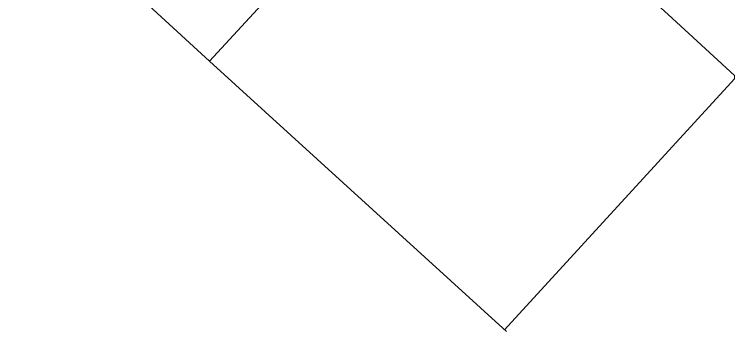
# Model space of a CAD drawing. Header units: metres. Extents: x 750 to 3116, y -341 to 1465.
# Drawn here: x 1661.42 to 1662.955, y 732.289 to 732.965 of the extents above; entities that cross this region are included whole.
import ezdxf

# ---------------------------------------------------------------- set-up
doc = ezdxf.new("R2010")
doc.units = ezdxf.units.M
doc.layers.add('Furniture', color=44, linetype='Continuous', lineweight=5)

# ---------------------------------------------------------------- blocks, each defined once
blk = doc.blocks.new('office desk')
at = {"layer": 'Furniture'}
for p, q in [((11493554.8292, 4446003.7885), (11493554.6371, 4446003.7892)), ((11493554.8345, 4446003.7831), (11493554.8292, 4446003.7885)), ((11493554.8319, 4446003.0574), (11493554.8345, 4446003.7831)), ((11493553.981, 4446003.0578), (11493554.8373, 4446003.0574))]:
    blk.add_line(p, q, dxfattribs=at)
for points in [[(11493550.936, 4446003.8064), (11493550.9306, 4446003.0694), (11493553.981, 4446003.0578)], [(11493554.6371, 4446003.7892), (11493553.9861, 4446003.7889), (11493553.981, 4446003.0578)]]:
    blk.add_lwpolyline(points, dxfattribs=at)

msp = doc.modelspace()

# ---------------------------------------------------------------- block references
at = {"rotation": 317.6877356742013}
msp.add_blockref('office desk', (-11490591.638, 4450096.4614), dxfattribs=at)

doc.saveas('drawing.dxf')
